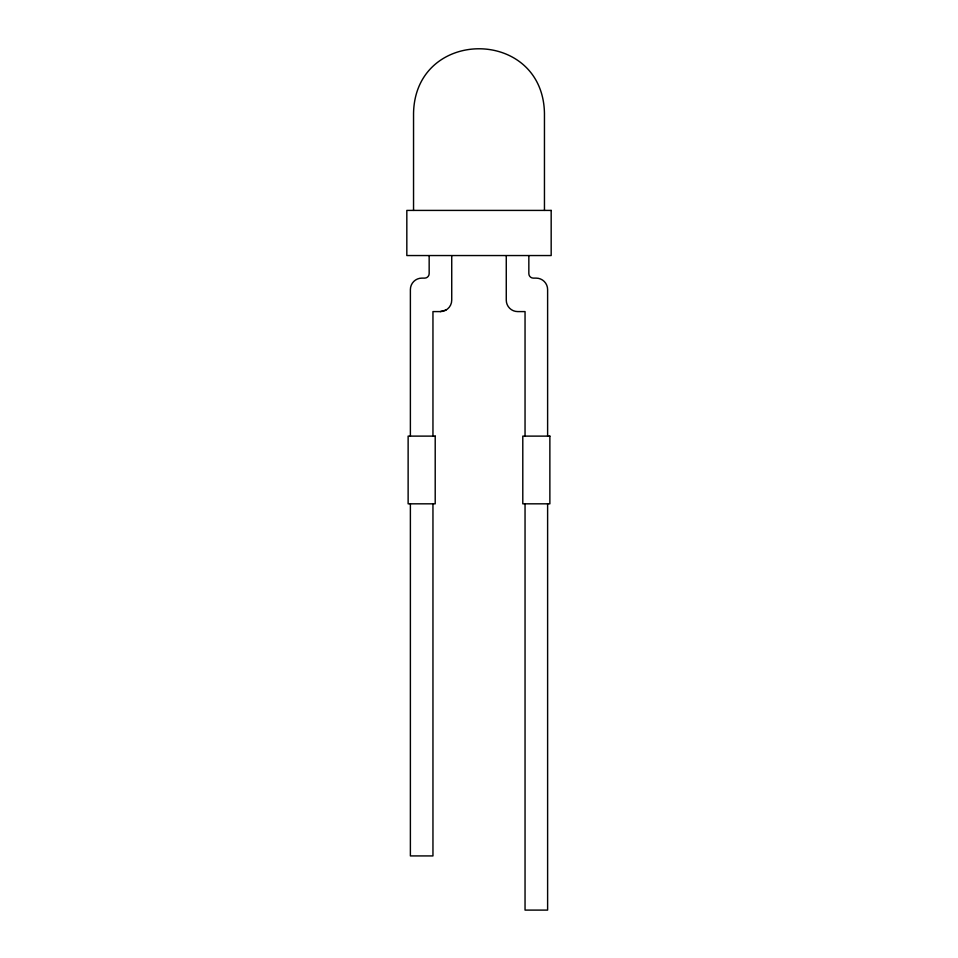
<?xml version="1.0" encoding="UTF-8"?>
<svg xmlns="http://www.w3.org/2000/svg" width="958" height="958" viewBox="0 0 958 958"><rect width="100%" height="100%" fill="white"/><g stroke="black" fill="none" stroke-linecap="round" stroke-linejoin="round"><path stroke-width="1.44" d="M445.997 310.045L440.273 311.589L432.956 311.589L432.956 436.118M547.617 436.118L547.617 289.591A11.46 11.46 0 0 0 536.145 278.119L533.355 278.119A4.515 4.515 0 0 1 528.84 273.605L528.84 255.714M547.617 503.824L547.617 910.1L525.044 910.1L525.044 503.824M544.455 210.413L544.455 113.355C542.899 27.255 415.101 27.255 413.545 113.355L413.545 210.413M525.044 436.118L525.044 311.589L517.727 311.589A11.46 11.46 0 0 1 506.267 300.117L506.267 255.654M451.733 255.882L451.733 300.117A11.448 11.448 0 0 1 440.285 311.578M432.956 503.824L432.956 855.925L410.383 855.925L410.383 503.824M429.16 255.918L429.16 273.605A4.515 4.515 0 0 1 424.645 278.119L421.855 278.119A11.46 11.46 0 0 0 410.383 289.591L410.383 436.118M551.173 210.413L406.827 210.413L406.827 255.547L551.173 255.547L551.173 210.413M435.207 436.118L408.132 436.118L408.132 503.824L435.207 503.824L435.207 436.118M549.868 436.118L522.793 436.118L522.793 503.824L549.868 503.824L549.868 436.118"/></g></svg>
